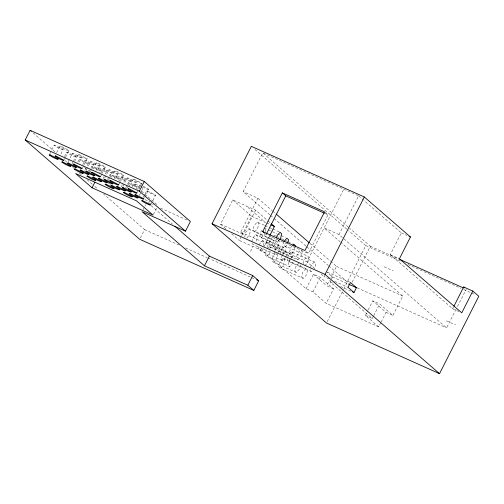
<?xml version="1.0" encoding="UTF-8"?>
<svg xmlns="http://www.w3.org/2000/svg" width="504" height="504" viewBox="0 0 504 504"><rect width="100%" height="100%" fill="white"/><g stroke="black" fill="none" stroke-linecap="round" stroke-linejoin="round"><path stroke-width="0.38" stroke-dasharray="2.52 1.89" d="M244.629 237.132L245.902 232.205L248.882 228.753L271.713 238.984L273.42 240.465L272.147 245.398L269.665 248.27M256.152 241.095L257.424 236.162L255.711 234.681L252.731 238.127L251.464 243.06L253.172 244.541L276.003 254.772L276.992 253.625M265.022 232.268L264.474 234.379L261.494 237.831L259.787 236.344L261.059 231.418L262.055 230.265M265.205 231.563L265.747 229.446L264.039 227.966L267.605 229.566M263.346 245.612L264.253 242.09L262.546 240.61L259.566 244.056L258.294 248.989L260.001 250.469L282.832 260.7L285.314 257.827M266.402 249.984L265.129 254.911L266.837 256.397L289.668 266.629L292.648 263.176L293.013 261.771M267.46 247.363L268.733 242.437L271.713 238.984M272.217 236.786L271.31 240.307L268.33 243.753L266.622 242.273L267.895 237.34L268.884 236.193M270.182 251.54L269.816 252.945L266.837 256.397M276.331 238.537L275.783 240.654L277.49 242.134L278.983 240.408M274.837 251.181L274.289 253.292L276.003 254.772M275.02 250.475L275.562 248.359L278.542 244.912L280.249 246.393L278.983 251.326L277.49 253.052M277.924 253.94L276.652 258.873L273.672 262.319L271.965 260.839L273.231 255.912L276.211 252.46M280.287 254.129L281.56 249.197L284.539 245.75L307.371 255.982L309.078 257.462L307.805 262.395L304.826 265.841M283.891 241.649L282.618 246.582L284.325 248.062L287.305 244.61M282.215 254.993L281.125 259.22L282.832 260.7M285.812 257.254L287.085 252.321L285.377 250.841L262.546 240.61M287.488 258.647L287.123 260.051L288.83 261.538L311.661 271.769L313.148 270.043M287.664 257.941L288.395 255.125L291.375 251.672L314.206 261.904L315.913 263.39L314.641 268.317M291.81 258.086L293.082 253.153L291.375 251.672M294.865 247.722L294.141 250.538L291.161 253.991L268.33 243.753M300.573 264.877L299.483 269.104L296.503 272.557L273.672 262.319M303.301 263.655L304.391 259.428L307.371 255.982M49.852 153.651L54.06 145.354L54.86 145.095L63.189 149.449L60.732 154.287M56.618 152.706L59.774 146.481L60.575 146.223L65.142 148.27L68.903 150.576L65.747 156.794M64.499 156.555L66.604 152.41L67.41 152.151L75.739 156.505L73.634 160.65M64.348 159.56L65.4 157.487M68.116 161.834L72.324 153.537L73.124 153.279L81.453 157.632L78.649 163.164M71.883 164.109L73.282 161.343M74.529 161.582L78.038 154.671L78.838 154.413L87.167 158.76L84.01 164.984M77.755 162.231L79.153 159.466L79.96 159.207L88.288 163.561L86.883 166.326M82.769 164.745L84.867 160.6L85.674 160.335L94.002 164.688L91.898 168.834M82.612 167.75L83.664 165.677M84.779 170.472L86.537 167.013M86.379 170.018L90.588 161.727L91.388 161.469L99.716 165.822L96.913 171.347M89.252 171.36L90.651 168.594M91.003 167.908L91.703 166.522L92.509 166.263L97.07 168.311L100.838 170.617L99.786 172.689M90.147 172.292L91.545 169.527M93.145 169.079L96.302 162.855L97.102 162.597L105.43 166.95L102.274 173.168M96.018 170.415L97.417 167.656L98.223 167.391L106.552 171.744L105.147 174.51M101.033 172.929L103.137 168.783L103.937 168.525L112.266 172.878L110.162 177.024M100.876 175.934L101.928 173.861M103.043 178.655L104.8 175.203M104.643 178.208L108.851 169.911L109.652 169.653L117.98 174.006L115.177 179.537M107.516 179.55L108.914 176.784M109.267 176.091L109.967 174.712L110.773 174.447L115.34 176.494L119.102 178.8L118.396 180.186M108.41 180.476L109.809 177.717M111.409 177.263L114.566 171.045L115.366 170.78L119.933 172.828L123.694 175.134L120.538 181.358M114.282 178.605L115.681 175.839L116.487 175.581L121.055 177.629L124.816 179.934L123.411 182.694M119.297 181.119L121.401 176.967L122.201 176.709L130.53 181.062L128.425 185.207M119.139 184.118L120.191 182.045M121.307 186.845L123.064 183.387M122.907 186.392L127.115 178.101L127.915 177.836L136.244 182.19L133.44 187.721M125.779 187.734L127.178 184.968M127.531 184.275L128.23 182.895L129.037 182.637L133.604 184.684L137.365 186.99L136.313 189.063M126.674 188.666L128.079 185.9M129.32 186.14L132.829 179.229L133.629 178.97L141.958 183.324L138.808 189.542M132.546 186.789L133.944 184.023L134.751 183.765L140.572 186.581M137.56 189.302L139.665 185.157L140.465 184.892M137.403 192.308L138.455 190.235M139.413 195.363L140.975 192.263M141.328 191.577L143.079 188.118L141.196 186.965M143.338 197.303L144.39 195.231M144.743 194.538L146.494 191.079L147.3 190.821L155.629 195.174L152.825 200.705M144.585 197.543L148.793 189.246L141.769 185.478M143.149 209.651L144.547 206.886M144.9 206.193L145.599 204.813M151.068 204.158L152.473 201.392M140.364 237.894L144.572 229.597L103.648 194.109M153.361 214.421L157.216 206.823M225.773 228.684L220.487 224.097L232.76 199.905L255.591 210.143L267.341 220.324M269.854 214.798L243.098 191.589L262.735 152.882L348.957 227.663M255.591 210.143L243.319 234.328L240.754 232.111L257.941 198.242L243.098 191.589M380.804 322.724L378.699 326.869L326.195 303.339L312.952 291.854L306.104 288.786L262.112 250.627L239.28 240.395L241.384 236.25M241.737 235.557L251.553 216.203L232.76 199.905M250.526 251.376L252.983 246.538M262.112 250.627L263.863 247.174M264.216 246.481L269.476 236.118M264.991 233.585L266.125 234.574L308.366 253.499L327.997 214.798L325.156 212.329M314.622 268.424L306.968 261.784L343.785 189.208M306.104 288.786L313.469 274.271L320.317 277.339L333.554 288.823L326.195 303.339M456.076 309.248L446.607 327.909L338.984 234.568L358.621 195.861L263.453 153.203M312.952 291.854L320.317 277.339M328.986 278.813L324.047 276.601L324.752 275.216M333.554 288.823L326.705 285.749L329.515 280.224M330.914 277.458L336.527 266.402L331.21 261.784M373.363 316.386L372.311 318.459L330.026 281.786L331.078 279.714M331.43 279.021L332.483 276.948L327.046 272.236M327.228 321.628L343.501 289.548M343.854 288.849L365.791 245.612L348.592 230.693M352.126 282.171L370.358 246.229L349.549 228.18M458.961 311.585L452.636 308.75L390.279 254.671L401.329 232.898L363.964 200.491M378.699 326.869L365.463 315.391L367.914 310.552M368.266 309.859L372.828 300.875L379.676 303.943L392.912 315.428L402.734 296.075L340.691 242.267M373.716 315.693L379.676 303.943M381.156 322.031L386.064 312.354L372.828 300.875M452.636 308.75L453.676 306.709M457.481 306.482L466.244 289.202M264.342 225.238L257.204 222.037L254.224 225.49L252.951 230.423L254.665 231.903L277.49 242.134M246.834 238.039L249.316 235.166L250.589 230.233L248.882 228.753M254.665 231.903L257.645 228.451L258.911 223.524L257.204 222.037M260.001 250.469L262.981 247.017M267.391 248.831L269.382 246.532L292.213 256.769L293.92 258.25M275.165 249.682L278.145 246.236L279.418 241.303L277.704 239.822L274.724 243.268L273.458 248.201L275.165 249.682L297.996 259.913L300.976 256.467L302.243 251.534L300.535 250.053L297.555 253.499L296.283 258.432L297.996 259.913M282.895 253.714L285.377 250.841M281.994 255.61L284.974 252.157L286.247 247.231L284.539 245.75M292.213 245.851L290.72 247.577L289.454 252.504L291.161 253.991M283.046 258.388L280.067 261.834L278.794 266.767L280.507 268.248L303.332 278.479L306.312 275.033L307.585 270.1L305.878 268.619L283.046 258.388L284.754 259.869L283.487 264.802L280.507 268.248M290.72 258.489L289.233 260.215L287.96 265.148L289.668 266.629M291.218 257.916L292.213 256.769M288.83 261.538L290.323 259.812M299.042 262.691L296.062 266.144L294.79 271.07L296.503 272.557M305.878 268.619L302.898 272.072L301.625 276.998L303.332 278.479M314.206 261.904L311.226 265.356L309.954 270.289L311.661 271.769M63.189 149.449L62.389 149.707L57.821 147.659L54.06 145.354M68.903 150.576L68.103 150.835L59.774 146.481M75.739 156.505L74.932 156.763L70.371 154.715L66.604 152.41M81.453 157.632L80.653 157.891L76.085 155.849L72.324 153.537M87.167 158.76L86.367 159.025L81.799 156.977L78.038 154.671M88.288 163.561L87.482 163.819L79.153 159.466M94.002 164.688L93.196 164.947L88.635 162.905L84.867 160.6M99.716 165.822L98.916 166.081L94.349 164.033L90.588 161.727M105.43 166.95L104.63 167.208L100.063 165.161L96.302 162.855M100.838 170.617L100.031 170.875L91.703 166.522M106.552 171.744L105.745 172.009L101.184 169.961L97.417 167.656M112.266 172.878L111.466 173.137L103.137 168.783M117.98 174.006L117.18 174.264L112.612 172.217L108.851 169.911M123.694 175.134L122.894 175.392L118.327 173.351L114.566 171.045M119.102 178.8L118.295 179.065L109.967 174.712M124.816 179.934L124.009 180.193L119.448 178.145L115.681 175.839M130.53 181.062L129.73 181.32L125.162 179.273L121.401 176.967M136.244 182.19L135.444 182.454L130.876 180.407L127.115 178.101M141.958 183.324L141.158 183.582L132.829 179.229M137.365 186.99L136.559 187.249L131.998 185.201L128.23 182.895M142.273 188.376L143.079 188.118M148.793 189.246L147.993 189.51L143.426 187.463M155.629 195.174L154.822 195.432L146.494 191.079M401.329 232.898L406.949 235.418M325.137 213.513L327.997 214.798M390.279 254.671L399.414 258.766M370.358 246.229L398.985 259.056M365.791 245.612L401.556 261.639M407.988 264.524L460.921 288.25M463.781 289.529L470.931 292.736M471.649 293.057L475.222 294.664M338.984 234.568L324.148 227.915L340.099 241.75M384.142 266.767L393.277 270.862M251.553 216.203L265.255 222.346L246.462 206.048M266.66 222.976L269.47 224.236M265.054 225.559L268.619 227.159M269.331 227.474L272.185 228.753M272.903 229.074L279.323 231.953M268.317 229.887L276.879 233.724M277.597 234.045L280.451 235.324M281.163 235.639L285.44 237.56M273.729 235.173L275.864 236.13M276.583 236.452L278.718 237.409M281.572 238.688L287.28 241.246M287.998 241.567L292.276 243.489M336.527 266.402L402.734 296.075M255.711 234.681L278.542 244.912M261.494 237.831L284.325 248.062M446.5 320.846L455.635 324.941M240.754 232.111L306.968 261.784M139.665 187.211L133.944 184.023M220.487 224.097L243.319 234.328M327.209 272.078L349.77 282.19M357.166 287.822L446.607 327.909M332.483 276.948L348.699 284.218M334.625 281.339L348.018 287.343M330.026 281.786L333.554 283.368M340.603 286.524L351.181 291.268M108.436 183.261L110.59 184.225M145.007 199.653L150.028 201.902M148.428 202.684L153.405 204.914M160.518 208.102L186.827 219.895M386.064 312.354L392.912 315.428M365.463 315.391L372.311 318.459M144.572 229.597L179.752 245.366M185.491 247.936L207.031 257.594M207.749 257.916L250.822 277.219M251.54 277.54L254.413 278.832M139.665 185.157L142.172 186.694M358.621 195.861L363.365 199.975M254.885 149.423L347.999 230.183M257.941 198.242L272.122 210.54M272.708 211.05L275.077 213.104M309.935 243.338L330.618 261.274M270.453 215.315L273.426 217.892M274.019 218.408L306.13 246.254M306.722 246.771L328.129 265.337M328.721 265.854L348.938 283.387M306.086 251.528L308.366 253.499M267.926 220.834L270.862 223.385M321.105 274.044L324.047 276.601M313.469 274.271L326.705 285.749M269.382 246.532L271.089 248.018M231.645 233.774L239.28 240.395M141.517 191.211L157.916 205.437M151.162 205.651L172.538 224.192M84.659 167.448L89.347 171.511M33.075 132.898L55.018 151.931M65.098 160.675L66.881 162.212M72.809 167.359L73.993 168.386M79.336 173.017L81.705 175.077M87.041 179.701L92.383 184.332M94.752 186.392L97.719 188.962"/><path stroke-width="0.76" d="M276.513 237.838L277.055 235.721L280.035 232.275L281.742 233.755L280.47 238.688L279.481 239.835M287.671 243.205L288.578 239.683L286.87 238.197L283.891 241.649M295.048 247.017L295.413 245.606L293.7 244.125L292.711 245.278M253.814 290.436L139.665 239.274L25.2 139.999L30.108 130.322L144.257 181.484L190.38 221.489L185.472 231.166L142.097 211.724L204.454 265.803L247.829 285.245L253.814 290.436L258.722 280.76L252.737 275.568L209.362 256.127L174.913 226.252M92.056 187.79L75.65 173.571L136.609 200.888L153.008 215.113L92.056 187.79L94.859 182.265M185.472 231.166L139.35 191.161L144.257 181.484M472.815 291.073L478.8 296.264L439.526 373.678L326.516 323.026L212.058 223.751L251.326 146.336L364.335 196.988L410.458 236.993L399.414 258.766L461.771 312.845L472.815 291.073L463.686 286.984L454.016 306.029M204.454 265.803L209.362 256.127M262.71 231.607L282.347 192.906L324.582 211.831L304.945 250.538L262.71 231.607L263.85 232.596M266.477 233.881L285.762 195.867L282.347 192.906M269.829 235.425L274.384 226.441L271.448 223.889M247.829 285.245L252.737 275.568M439.526 373.678L325.067 274.403L364.335 196.988M353.997 292.528L356.454 287.69L350.475 282.505L348.018 287.343L353.997 292.528L352.592 291.898M409.053 236.363L410.458 236.993M285.762 195.867L324.419 213.192M399.697 259.377L463.384 287.923M270.875 224.866L274.384 226.441M348.699 284.218L356.454 287.69M25.2 139.999L139.35 191.161M212.058 223.751L325.067 274.403M256.567 279.796L258.722 280.76M463.686 286.984L464.707 287.872M276.255 214.124L309.343 242.827M30.108 130.322L31.298 131.355M49.953 154.772L49.146 155.03L52.914 157.336L57.475 159.384L58.281 159.125L49.953 154.772M55.667 155.9L54.867 156.158L58.628 158.464L63.195 160.511L63.995 160.253L55.667 155.9M62.502 161.828L61.696 162.086L65.457 164.392L70.025 166.44L70.831 166.181L62.502 161.828M68.216 162.956L67.41 163.214L71.177 165.52L75.739 167.567L76.545 167.309L68.216 162.956M73.93 164.083L73.13 164.348L76.891 166.654L81.459 168.701L82.259 168.437L73.93 164.083M75.052 168.884L74.245 169.142L78.007 171.448L82.574 173.496L83.38 173.237L75.052 168.884M80.766 170.012L79.96 170.27L83.721 172.582L88.288 174.623L89.095 174.365L80.766 170.012M86.48 171.146L85.674 171.404L89.441 173.71L94.002 175.757L94.809 175.493L86.48 171.146M92.194 172.273L91.394 172.532L95.155 174.838L99.723 176.885L100.523 176.627L92.194 172.273M87.595 175.94L86.795 176.198L90.556 178.504L95.124 180.552L95.924 180.293L87.595 175.94M93.316 177.068L92.509 177.332L96.27 179.638L100.838 181.679L101.644 181.421L93.316 177.068M99.03 178.202L98.223 178.46L101.991 180.766L106.552 182.813L107.358 182.555L99.03 178.202M104.744 179.329L103.937 179.588L107.705 181.894L112.266 183.941L113.072 183.683L104.744 179.329M110.458 180.457L109.658 180.716L113.419 183.028L117.986 185.069L118.787 184.811L110.458 180.457M105.865 184.124L105.059 184.388L108.82 186.694L113.387 188.742L114.194 188.477L105.865 184.124M111.579 185.258L110.773 185.516L114.534 187.822L119.102 189.869L119.908 189.611L111.579 185.258M117.293 186.386L116.487 186.644L120.254 188.95L124.816 190.997L125.622 190.739L117.293 186.386M123.008 187.513L122.207 187.778L125.968 190.084L130.536 192.125L131.336 191.867L123.008 187.513M128.722 188.647L127.922 188.906L131.683 191.211L136.25 193.259L137.05 193.001L128.722 188.647M124.129 192.314L123.323 192.572L127.084 194.878L131.651 196.925L132.458 196.667L124.129 192.314M129.843 193.442L129.037 193.7L132.798 196.006L137.365 198.053L138.172 197.795L129.843 193.442M135.557 194.569L134.751 194.834L138.518 197.14L143.079 199.187L143.886 198.923L135.557 194.569M142.393 200.498L141.586 200.756L145.347 203.062L149.915 205.109L150.721 204.851L142.393 200.498"/></g></svg>
